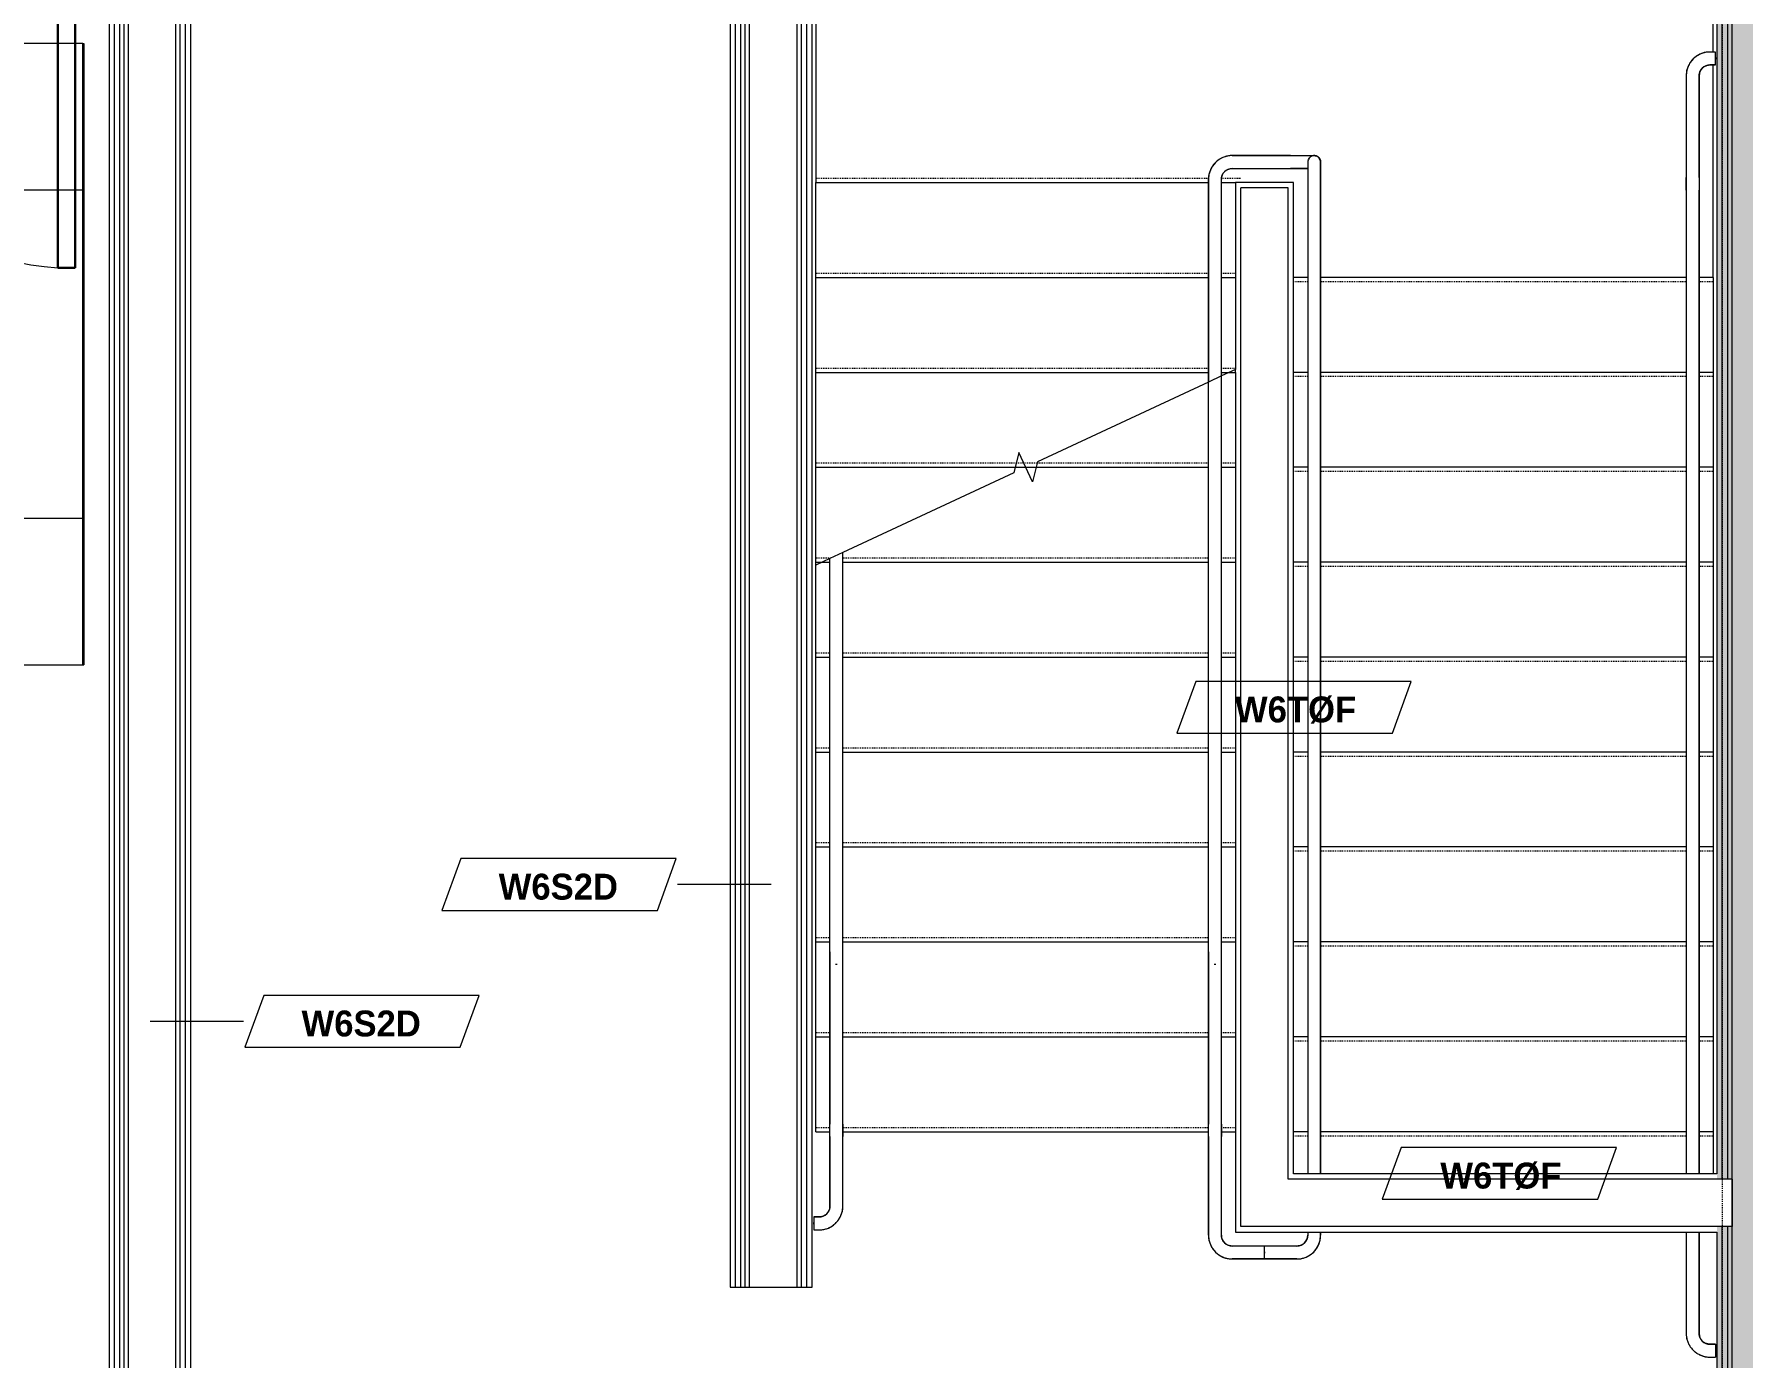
# Model space of a CAD drawing. Header units: inches. Extents: x -4010 to -1814, y 9846 to 12241.
# Drawn here: x -2722.9 to -2524.9, y 11893 to 12046.4 of the extents above; entities that cross this region are included whole.
import ezdxf

# ---------------------------------------------------------------- set-up
doc = ezdxf.new("R2010")
doc.units = ezdxf.units.IN
doc.header["$MEASUREMENT"] = 0
doc.linetypes.add('Dash_2_', pattern=[0.25, 0.125, -0.125])
doc.linetypes.add('Overhead 1_16_', pattern=[0.101562, 0.0625, -0.039062])
for name, color, linetype, lineweight in [('0-1', 7, 'Continuous', 5), ('0-2', 7, 'Continuous', 9), ('A-DOOR-3', 31, 'Continuous', 9), ('A-DOOR-4', 31, 'Continuous', 30), ('A-DOOR-FRAM-3', 31, 'Continuous', 30), ('A-FLOR-HRAL-1', 7, 'Continuous', 9), ('A-WALL-2', 250, 'Continuous', 18), ('A-WALL-IDEN', 211, 'Continuous', 9), ('G-ANNO-SYMB-4', 111, 'Dash_2_', 9), ('I-FURN', 30, 'Continuous', 9), ('I-WALL-1', 21, 'Continuous', 18), ('I-WALL-2', 241, 'Continuous', 5), ('I-WALL-3', 7, 'Continuous', 9), ('S-STRS-1', 7, 'Continuous', 9), ('S-STRS-2', 7, 'Overhead 1_16_', 9), ('S-STRS-MBND-1', 7, 'Continuous', 9)]:
    doc.layers.add(name, color=color, linetype=linetype, lineweight=lineweight)
doc.styles.add('Century Gothic_B_1', font='GOTHICB.TTF', dxfattribs={"height": 3})

# ---------------------------------------------------------------- blocks, each defined once
blk = doc.blocks.new('Top Rail Type - Top Rail_Internal_-2666562-UNIT PLANS - 1ST FLOOR')
at = {"layer": 'A-FLOR-HRAL-1'}
for p, q in [((-2630.69, 11940.03), (-2630.69, 11920.07)), ((-2629.19, 11920.07), (-2629.19, 11940.03)), ((-2630.69, 11918.62), (-2630.69, 11910.56)), ((-2629.19, 11910.56), (-2629.19, 11918.62)), ((-2631.94, 11909.31), (-2632.56, 11909.31)), ((-2632.56, 11908.47), (-2632.56, 11908.66)), ((-2632.56, 11907.81), (-2631.94, 11907.81))]:
    blk.add_line(p, q, dxfattribs=at)
at = {"layer": 'A-FLOR-HRAL-1', "flags": 128}
for points in [[(-2630.04, 11938.62), (-2630.01, 11938.61), (-2629.86, 11938.61), (-2629.83, 11938.62)], [(-2630.69, 11918.62), (-2630.69, 11918.73), (-2630.69, 11918.84), (-2630.69, 11918.95), (-2630.69, 11919.06), (-2630.69, 11919.17), (-2630.69, 11919.27), (-2630.69, 11919.38), (-2630.69, 11919.49), (-2630.69, 11919.59), (-2630.69, 11919.69), (-2630.69, 11919.79), (-2630.69, 11919.89), (-2630.69, 11919.99), (-2630.69, 11920.07)], [(-2629.19, 11920.07), (-2629.19, 11919.97), (-2629.19, 11919.88), (-2629.19, 11919.78), (-2629.19, 11919.68), (-2629.19, 11919.57), (-2629.19, 11919.47), (-2629.19, 11919.36), (-2629.19, 11919.26), (-2629.19, 11919.15), (-2629.19, 11919.04), (-2629.19, 11918.93), (-2629.19, 11918.82), (-2629.19, 11918.71), (-2629.19, 11918.62)], [(-2631.94, 11907.81), (-2631.83, 11907.82), (-2631.72, 11907.82), (-2631.61, 11907.83), (-2631.5, 11907.85), (-2631.39, 11907.87), (-2631.28, 11907.89), (-2631.18, 11907.92), (-2631.07, 11907.95), (-2630.97, 11907.99), (-2630.87, 11908.03), (-2630.76, 11908.08), (-2630.67, 11908.13), (-2630.57, 11908.18), (-2630.48, 11908.23), (-2630.38, 11908.29), (-2630.29, 11908.36), (-2630.21, 11908.43), (-2630.12, 11908.5), (-2630.04, 11908.57), (-2629.96, 11908.65), (-2629.89, 11908.73), (-2629.82, 11908.81), (-2629.75, 11908.9), (-2629.68, 11908.99), (-2629.62, 11909.08), (-2629.56, 11909.17), (-2629.51, 11909.27), (-2629.46, 11909.37), (-2629.42, 11909.47), (-2629.37, 11909.57), (-2629.34, 11909.67), (-2629.3, 11909.78), (-2629.27, 11909.88), (-2629.25, 11909.99), (-2629.23, 11910.1), (-2629.21, 11910.21), (-2629.2, 11910.32), (-2629.19, 11910.42), (-2629.19, 11910.53), (-2629.19, 11910.56)], [(-2630.69, 11910.56), (-2630.69, 11910.51), (-2630.69, 11910.46), (-2630.7, 11910.41), (-2630.7, 11910.37), (-2630.71, 11910.32), (-2630.72, 11910.27), (-2630.73, 11910.22), (-2630.75, 11910.17), (-2630.77, 11910.12), (-2630.78, 11910.08), (-2630.81, 11910.03), (-2630.83, 11909.99), (-2630.85, 11909.94), (-2630.88, 11909.9), (-2630.9, 11909.86), (-2630.93, 11909.82), (-2630.96, 11909.78), (-2631, 11909.74), (-2631.03, 11909.7), (-2631.07, 11909.67), (-2631.1, 11909.63), (-2631.14, 11909.6), (-2631.18, 11909.57), (-2631.22, 11909.54), (-2631.26, 11909.51), (-2631.3, 11909.49), (-2631.35, 11909.46), (-2631.39, 11909.44), (-2631.44, 11909.42), (-2631.48, 11909.4), (-2631.53, 11909.38), (-2631.58, 11909.37), (-2631.63, 11909.35), (-2631.67, 11909.34), (-2631.72, 11909.33), (-2631.77, 11909.33), (-2631.82, 11909.32), (-2631.87, 11909.32), (-2631.92, 11909.31), (-2631.94, 11909.31)]]:
    blk.add_lwpolyline(points, dxfattribs=at)
blk = doc.blocks.new('Top Rail Type - Top Rail_Internal_-V56-UNIT PLANS - 1ST FLOOR')
at = {"layer": 'A-FLOR-HRAL-1'}
for p, q in [((-2629.19, 11986.31), (-2630.69, 11985.61)), ((-2629.19, 11919.67), (-2629.19, 11986.31)), ((-2630.69, 11919.67), (-2630.69, 11985.61)), ((-2630.69, 11918.62), (-2630.69, 11919.67)), ((-2629.19, 11918.62), (-2629.19, 11919.67)), ((-2630.69, 11910.56), (-2630.69, 11918.62)), ((-2629.19, 11910.56), (-2629.19, 11918.62)), ((-2632.56, 11909.31), (-2632.56, 11907.81)), ((-2632.56, 11909.31), (-2631.94, 11909.31)), ((-2632.56, 11907.81), (-2631.94, 11907.81))]:
    blk.add_line(p, q, dxfattribs=at)
for radius in [2.75, 1.25]:
    blk.add_arc((-2631.94, 11910.56), radius, 270, 0, dxfattribs=at)
blk = doc.blocks.new('Top Rail Type - Top Rail_Internal_-2666564-UNIT PLANS - 1ST FLOOR')
at = {"layer": 'A-FLOR-HRAL-1'}
for p, q in [((-2586.81, 11940.03), (-2586.81, 11920.07)), ((-2585.31, 11920.07), (-2585.31, 11940.03)), ((-2586.81, 11918.62), (-2586.81, 11907.19)), ((-2585.31, 11907.19), (-2585.31, 11918.62)), ((-2580.31, 11905.94), (-2584.06, 11905.94)), ((-2580.31, 11905.28), (-2580.31, 11905.1)), ((-2584.06, 11904.44), (-2580.31, 11904.44))]:
    blk.add_line(p, q, dxfattribs=at)
at = {"layer": 'A-FLOR-HRAL-1', "flags": 128}
for points in [[(-2586.17, 11938.62), (-2586.14, 11938.61), (-2585.98, 11938.61), (-2585.95, 11938.62)], [(-2586.81, 11918.62), (-2586.81, 11918.73), (-2586.81, 11918.84), (-2586.81, 11918.95), (-2586.81, 11919.06), (-2586.81, 11919.17), (-2586.81, 11919.27), (-2586.81, 11919.38), (-2586.81, 11919.49), (-2586.81, 11919.59), (-2586.81, 11919.69), (-2586.81, 11919.79), (-2586.81, 11919.89), (-2586.81, 11919.99), (-2586.81, 11920.07)], [(-2585.31, 11920.07), (-2585.31, 11919.97), (-2585.31, 11919.88), (-2585.31, 11919.78), (-2585.31, 11919.68), (-2585.31, 11919.57), (-2585.31, 11919.47), (-2585.31, 11919.36), (-2585.31, 11919.26), (-2585.31, 11919.15), (-2585.31, 11919.04), (-2585.31, 11918.93), (-2585.31, 11918.82), (-2585.31, 11918.71), (-2585.31, 11918.62)], [(-2586.81, 11907.19), (-2586.81, 11907.08), (-2586.8, 11906.97), (-2586.79, 11906.86), (-2586.78, 11906.75), (-2586.76, 11906.64), (-2586.73, 11906.54), (-2586.7, 11906.43), (-2586.67, 11906.32), (-2586.63, 11906.22), (-2586.59, 11906.12), (-2586.55, 11906.02), (-2586.5, 11905.92), (-2586.45, 11905.82), (-2586.39, 11905.73), (-2586.33, 11905.64), (-2586.27, 11905.55), (-2586.2, 11905.46), (-2586.13, 11905.38), (-2586.05, 11905.29), (-2585.98, 11905.22), (-2585.9, 11905.14), (-2585.81, 11905.07), (-2585.73, 11905), (-2585.64, 11904.94), (-2585.55, 11904.88), (-2585.45, 11904.82), (-2585.36, 11904.76), (-2585.26, 11904.71), (-2585.16, 11904.67), (-2585.06, 11904.63), (-2584.95, 11904.59), (-2584.85, 11904.55), (-2584.74, 11904.53), (-2584.64, 11904.5), (-2584.53, 11904.48), (-2584.42, 11904.46), (-2584.31, 11904.45), (-2584.2, 11904.44), (-2584.09, 11904.44), (-2584.06, 11904.44)], [(-2584.06, 11905.94), (-2584.11, 11905.94), (-2584.16, 11905.94), (-2584.21, 11905.95), (-2584.26, 11905.96), (-2584.31, 11905.96), (-2584.36, 11905.98), (-2584.41, 11905.99), (-2584.45, 11906), (-2584.5, 11906.02), (-2584.55, 11906.04), (-2584.59, 11906.06), (-2584.64, 11906.08), (-2584.68, 11906.1), (-2584.73, 11906.13), (-2584.77, 11906.16), (-2584.81, 11906.19), (-2584.85, 11906.22), (-2584.89, 11906.25), (-2584.92, 11906.28), (-2584.96, 11906.32), (-2584.99, 11906.36), (-2585.02, 11906.39), (-2585.06, 11906.43), (-2585.09, 11906.47), (-2585.11, 11906.51), (-2585.14, 11906.56), (-2585.16, 11906.6), (-2585.19, 11906.64), (-2585.21, 11906.69), (-2585.23, 11906.74), (-2585.24, 11906.78), (-2585.26, 11906.83), (-2585.27, 11906.88), (-2585.28, 11906.93), (-2585.29, 11906.98), (-2585.3, 11907.03), (-2585.31, 11907.08), (-2585.31, 11907.13), (-2585.31, 11907.18), (-2585.31, 11907.19)]]:
    blk.add_lwpolyline(points, dxfattribs=at)
blk = doc.blocks.new('Top Rail Type - Top Rail_Internal_-V57-UNIT PLANS - 1ST FLOOR')
at = {"layer": 'A-FLOR-HRAL-1'}
for p, q in [((-2585.31, 12006.77), (-2586.81, 12006.07)), ((-2586.81, 11919.67), (-2586.81, 12006.07)), ((-2585.31, 11919.67), (-2585.31, 12006.77)), ((-2586.81, 11918.62), (-2586.81, 11919.67)), ((-2585.31, 11918.62), (-2585.31, 11919.67)), ((-2586.81, 11907.19), (-2586.81, 11918.62)), ((-2585.31, 11907.19), (-2585.31, 11918.62)), ((-2580.31, 11905.94), (-2584.06, 11905.94)), ((-2580.31, 11904.44), (-2580.31, 11905.94)), ((-2580.31, 11904.44), (-2584.06, 11904.44))]:
    blk.add_line(p, q, dxfattribs=at)
for radius in [2.75, 1.25]:
    blk.add_arc((-2584.06, 11907.19), radius, 180, 270, dxfattribs=at)
blk = doc.blocks.new('Top Rail Type - Top Rail_Internal_-2659223-UNIT PLANS - 1ST FLOOR')
at = {"layer": 'A-FLOR-HRAL-1'}
for p, q in [((-2577.31, 12032.31), (-2584.06, 12032.31)), ((-2584.06, 12030.81), (-2577.31, 12030.81)), ((-2575.31, 12030.98), (-2575.31, 11914.31)), ((-2573.81, 11914.31), (-2573.81, 12030.98)), ((-2586.81, 12029.56), (-2586.81, 12018.77)), ((-2585.31, 12018.77), (-2585.31, 12029.56)), ((-2586.81, 12018.1), (-2586.81, 12006.07)), ((-2585.31, 12006.77), (-2585.31, 12018.1)), ((-2575.31, 11907.56), (-2575.31, 11907.19)), ((-2573.81, 11907.19), (-2573.81, 11907.56)), ((-2576.56, 11905.94), (-2580.31, 11905.94)), ((-2580.31, 11905.1), (-2580.31, 11905.28)), ((-2580.31, 11904.44), (-2576.56, 11904.44))]:
    blk.add_line(p, q, dxfattribs=at)
at = {"layer": 'A-FLOR-HRAL-1', "flags": 128}
for points in [[(-2584.06, 12032.31), (-2584.17, 12032.31), (-2584.28, 12032.31), (-2584.39, 12032.29), (-2584.5, 12032.28), (-2584.61, 12032.26), (-2584.71, 12032.24), (-2584.82, 12032.21), (-2584.93, 12032.17), (-2585.03, 12032.14), (-2585.13, 12032.1), (-2585.23, 12032.05), (-2585.33, 12032), (-2585.43, 12031.95), (-2585.52, 12031.89), (-2585.61, 12031.83), (-2585.7, 12031.77), (-2585.79, 12031.7), (-2585.87, 12031.63), (-2585.96, 12031.56), (-2586.03, 12031.48), (-2586.11, 12031.4), (-2586.18, 12031.32), (-2586.25, 12031.23), (-2586.31, 12031.14), (-2586.38, 12031.05), (-2586.43, 12030.96), (-2586.49, 12030.86), (-2586.54, 12030.76), (-2586.58, 12030.66), (-2586.62, 12030.56), (-2586.66, 12030.46), (-2586.7, 12030.35), (-2586.73, 12030.25), (-2586.75, 12030.14), (-2586.77, 12030.03), (-2586.79, 12029.92), (-2586.8, 12029.81), (-2586.81, 12029.7), (-2586.81, 12029.59), (-2586.81, 12029.56)], [(-2577.31, 12032.31), (-2577.2, 12032.31), (-2577.09, 12032.31), (-2576.98, 12032.31), (-2576.87, 12032.31), (-2576.76, 12032.31), (-2576.66, 12032.31), (-2576.55, 12032.31), (-2576.45, 12032.31), (-2576.34, 12032.31), (-2576.24, 12032.31), (-2576.14, 12032.31), (-2576.04, 12032.31), (-2575.94, 12032.31), (-2575.85, 12032.31), (-2575.76, 12032.31), (-2575.67, 12032.31), (-2575.58, 12032.31), (-2575.5, 12032.31), (-2575.42, 12032.31), (-2575.34, 12032.31), (-2575.26, 12032.31), (-2575.19, 12032.31), (-2575.12, 12032.31), (-2575.06, 12032.31), (-2575, 12032.31), (-2574.94, 12032.31), (-2574.89, 12032.31), (-2574.84, 12032.31), (-2574.79, 12032.31), (-2574.75, 12032.31), (-2574.71, 12032.31), (-2574.68, 12032.31), (-2574.65, 12032.31), (-2574.62, 12032.31), (-2574.6, 12032.31), (-2574.58, 12032.31), (-2574.57, 12032.31), (-2574.56, 12032.31), (-2574.56, 12032.31)], [(-2574.56, 12032.31), (-2574.53, 12032.31), (-2574.5, 12032.31), (-2574.47, 12032.31), (-2574.44, 12032.3), (-2574.41, 12032.3), (-2574.38, 12032.29), (-2574.35, 12032.29), (-2574.33, 12032.28), (-2574.3, 12032.27), (-2574.27, 12032.26), (-2574.24, 12032.24), (-2574.21, 12032.23), (-2574.19, 12032.22), (-2574.16, 12032.2), (-2574.14, 12032.18), (-2574.11, 12032.17), (-2574.09, 12032.15), (-2574.07, 12032.13), (-2574.04, 12032.11), (-2574.02, 12032.09), (-2574, 12032.06), (-2573.98, 12032.04), (-2573.96, 12032.02), (-2573.95, 12031.99), (-2573.93, 12031.97), (-2573.91, 12031.94), (-2573.9, 12031.92), (-2573.89, 12031.89), (-2573.87, 12031.86), (-2573.86, 12031.84), (-2573.85, 12031.81), (-2573.84, 12031.78), (-2573.83, 12031.75), (-2573.83, 12031.72), (-2573.82, 12031.69), (-2573.82, 12031.66), (-2573.81, 12031.63), (-2573.81, 12031.6), (-2573.81, 12031.57)], [(-2585.31, 12029.56), (-2585.31, 12029.61), (-2585.31, 12029.66), (-2585.3, 12029.71), (-2585.3, 12029.76), (-2585.29, 12029.81), (-2585.28, 12029.86), (-2585.26, 12029.91), (-2585.25, 12029.96), (-2585.23, 12030), (-2585.21, 12030.05), (-2585.19, 12030.1), (-2585.17, 12030.14), (-2585.15, 12030.19), (-2585.12, 12030.23), (-2585.09, 12030.27), (-2585.06, 12030.31), (-2585.03, 12030.35), (-2585, 12030.39), (-2584.97, 12030.43), (-2584.93, 12030.46), (-2584.9, 12030.5), (-2584.86, 12030.53), (-2584.82, 12030.56), (-2584.78, 12030.59), (-2584.74, 12030.62), (-2584.69, 12030.64), (-2584.65, 12030.67), (-2584.61, 12030.69), (-2584.56, 12030.71), (-2584.51, 12030.73), (-2584.47, 12030.75), (-2584.42, 12030.76), (-2584.37, 12030.78), (-2584.32, 12030.79), (-2584.27, 12030.8), (-2584.22, 12030.8), (-2584.17, 12030.81), (-2584.12, 12030.81), (-2584.07, 12030.81), (-2584.06, 12030.81)], [(-2575.32, 12030.81), (-2575.4, 12030.81), (-2575.48, 12030.81), (-2575.56, 12030.81), (-2575.65, 12030.81), (-2575.73, 12030.81), (-2575.83, 12030.81), (-2575.92, 12030.81), (-2576.02, 12030.81), (-2576.11, 12030.81), (-2576.21, 12030.81), (-2576.31, 12030.81), (-2576.42, 12030.81), (-2576.52, 12030.81), (-2576.63, 12030.81), (-2576.74, 12030.81), (-2576.84, 12030.81), (-2576.95, 12030.81), (-2577.06, 12030.81), (-2577.17, 12030.81), (-2577.28, 12030.81), (-2577.31, 12030.81)], [(-2575.31, 12031.56), (-2575.31, 12031.56), (-2575.31, 12031.56), (-2575.31, 12031.56), (-2575.31, 12031.55), (-2575.31, 12031.54), (-2575.31, 12031.53), (-2575.31, 12031.52), (-2575.31, 12031.5), (-2575.31, 12031.48), (-2575.31, 12031.47), (-2575.31, 12031.45), (-2575.31, 12031.42), (-2575.31, 12031.4), (-2575.31, 12031.37), (-2575.31, 12031.35), (-2575.31, 12031.32), (-2575.31, 12031.29), (-2575.31, 12031.25), (-2575.31, 12031.22), (-2575.31, 12031.19), (-2575.31, 12031.15), (-2575.31, 12031.11), (-2575.31, 12031.07), (-2575.31, 12031.03), (-2575.31, 12030.99), (-2575.31, 12030.98)], [(-2573.81, 12030.98), (-2573.81, 12031.02), (-2573.81, 12031.06), (-2573.81, 12031.1), (-2573.81, 12031.14), (-2573.81, 12031.18), (-2573.81, 12031.21), (-2573.81, 12031.25), (-2573.81, 12031.28), (-2573.81, 12031.31), (-2573.81, 12031.34), (-2573.81, 12031.37), (-2573.81, 12031.39), (-2573.81, 12031.42), (-2573.81, 12031.44), (-2573.81, 12031.46), (-2573.81, 12031.48), (-2573.81, 12031.5), (-2573.81, 12031.51), (-2573.81, 12031.53), (-2573.81, 12031.54), (-2573.81, 12031.55), (-2573.81, 12031.55), (-2573.81, 12031.56), (-2573.81, 12031.56), (-2573.81, 12031.56), (-2573.81, 12031.56)], [(-2586.81, 12018.77), (-2586.81, 12018.72), (-2586.81, 12018.67), (-2586.81, 12018.62), (-2586.81, 12018.57), (-2586.81, 12018.52), (-2586.81, 12018.47), (-2586.81, 12018.42), (-2586.81, 12018.37), (-2586.81, 12018.33), (-2586.81, 12018.28), (-2586.81, 12018.23), (-2586.81, 12018.19), (-2586.81, 12018.14), (-2586.81, 12018.1), (-2586.81, 12018.1)], [(-2585.31, 12018.1), (-2585.31, 12018.14), (-2585.31, 12018.19), (-2585.31, 12018.23), (-2585.31, 12018.28), (-2585.31, 12018.32), (-2585.31, 12018.37), (-2585.31, 12018.42), (-2585.31, 12018.47), (-2585.31, 12018.52), (-2585.31, 12018.57), (-2585.31, 12018.61), (-2585.31, 12018.66), (-2585.31, 12018.71), (-2585.31, 12018.76), (-2585.31, 12018.77)], [(-2586.81, 11907.19), (-2586.81, 11907.08), (-2586.8, 11906.97), (-2586.79, 11906.86), (-2586.78, 11906.75), (-2586.76, 11906.64), (-2586.73, 11906.54), (-2586.7, 11906.43), (-2586.67, 11906.32), (-2586.63, 11906.22), (-2586.59, 11906.12), (-2586.55, 11906.02), (-2586.5, 11905.92), (-2586.45, 11905.82), (-2586.39, 11905.73), (-2586.33, 11905.64), (-2586.27, 11905.55), (-2586.2, 11905.46), (-2586.13, 11905.38), (-2586.05, 11905.29), (-2585.98, 11905.22), (-2585.9, 11905.14), (-2585.81, 11905.07), (-2585.73, 11905), (-2585.64, 11904.94), (-2585.55, 11904.88), (-2585.45, 11904.82), (-2585.36, 11904.76), (-2585.26, 11904.71), (-2585.16, 11904.67), (-2585.06, 11904.63), (-2584.95, 11904.59), (-2584.85, 11904.55), (-2584.74, 11904.53), (-2584.64, 11904.5), (-2584.53, 11904.48), (-2584.42, 11904.46), (-2584.31, 11904.45), (-2584.2, 11904.44), (-2584.09, 11904.44), (-2584.06, 11904.44)], [(-2576.56, 11904.44), (-2576.45, 11904.44), (-2576.34, 11904.45), (-2576.23, 11904.46), (-2576.12, 11904.47), (-2576.01, 11904.49), (-2575.91, 11904.52), (-2575.8, 11904.55), (-2575.7, 11904.58), (-2575.59, 11904.62), (-2575.49, 11904.66), (-2575.39, 11904.7), (-2575.29, 11904.75), (-2575.19, 11904.8), (-2575.1, 11904.86), (-2575.01, 11904.92), (-2574.92, 11904.98), (-2574.83, 11905.05), (-2574.75, 11905.12), (-2574.67, 11905.2), (-2574.59, 11905.27), (-2574.51, 11905.35), (-2574.44, 11905.44), (-2574.37, 11905.52), (-2574.31, 11905.61), (-2574.25, 11905.7), (-2574.19, 11905.8), (-2574.14, 11905.89), (-2574.09, 11905.99), (-2574.04, 11906.09), (-2574, 11906.19), (-2573.96, 11906.3), (-2573.93, 11906.4), (-2573.9, 11906.51), (-2573.87, 11906.61), (-2573.85, 11906.72), (-2573.83, 11906.83), (-2573.82, 11906.94), (-2573.81, 11907.05), (-2573.81, 11907.16), (-2573.81, 11907.19)], [(-2575.31, 11907.19), (-2575.31, 11907.14), (-2575.32, 11907.09), (-2575.32, 11907.04), (-2575.33, 11906.99), (-2575.34, 11906.94), (-2575.35, 11906.89), (-2575.36, 11906.84), (-2575.37, 11906.8), (-2575.39, 11906.75), (-2575.41, 11906.7), (-2575.43, 11906.66), (-2575.45, 11906.61), (-2575.48, 11906.57), (-2575.5, 11906.53), (-2575.53, 11906.48), (-2575.56, 11906.44), (-2575.59, 11906.4), (-2575.62, 11906.37), (-2575.66, 11906.33), (-2575.69, 11906.29), (-2575.73, 11906.26), (-2575.76, 11906.23), (-2575.8, 11906.19), (-2575.84, 11906.17), (-2575.89, 11906.14), (-2575.93, 11906.11), (-2575.97, 11906.09), (-2576.02, 11906.06), (-2576.06, 11906.04), (-2576.11, 11906.02), (-2576.16, 11906.01), (-2576.2, 11905.99), (-2576.25, 11905.98), (-2576.3, 11905.97), (-2576.35, 11905.96), (-2576.4, 11905.95), (-2576.45, 11905.94), (-2576.5, 11905.94), (-2576.55, 11905.94), (-2576.56, 11905.94)]]:
    blk.add_lwpolyline(points, dxfattribs=at)
at = {"layer": 'A-FLOR-HRAL-1'}
for start, end in [(162.0414, 180), (167.9755, 173.356), (20, 160), (142.9983, 156.4146), (101.9692, 138.0158), (126.6488, 132.0217), (107.9773, 113.3504), (90, 96.6816), (83.3102, 90), (40.7282, 78.0208), (66.6407, 72.0221), (47.9728, 53.357), (23.3099, 36.6713), (0, 17.9565), (6.6424, 12.021)]:
    blk.add_arc((-2574.56, 12031.56), 0.75, start, end, dxfattribs=at)
blk = doc.blocks.new('Top Rail Type - Top Rail_Internal_-V62-UNIT PLANS - 1ST FLOOR')
at = {"layer": 'A-FLOR-HRAL-1'}
for p, q in [((-2584.06, 12032.31), (-2576.56, 12032.31)), ((-2576.56, 12032.31), (-2574.56, 12032.31)), ((-2584.06, 12030.81), (-2576.56, 12030.81)), ((-2576.56, 12030.81), (-2575.31, 12030.81)), ((-2575.31, 12030.63), (-2575.31, 11914.31)), ((-2573.81, 12031.56), (-2573.81, 12030.63)), ((-2573.81, 12030.63), (-2573.81, 11914.31)), ((-2586.81, 12018.77), (-2586.81, 12029.56)), ((-2585.31, 12018.77), (-2585.31, 12029.56)), ((-2586.81, 12017.7), (-2586.81, 12018.77)), ((-2585.31, 12017.7), (-2585.31, 12018.77)), ((-2586.81, 12006.07), (-2586.81, 12017.7)), ((-2585.31, 12006.77), (-2585.31, 12017.7)), ((-2575.31, 11907.56), (-2575.31, 11907.19)), ((-2573.81, 11907.56), (-2573.81, 11907.19)), ((-2580.31, 11904.44), (-2580.31, 11905.94)), ((-2576.56, 11905.94), (-2580.31, 11905.94)), ((-2576.56, 11904.44), (-2580.31, 11904.44))]:
    blk.add_line(p, q, dxfattribs=at)
for centre, radius, start, end in [((-2584.06, 12029.56), 2.75, 90, 180), ((-2584.06, 12029.56), 1.25, 90, 180), ((-2576.56, 11907.19), 1.25, 270, 0), ((-2576.56, 11907.19), 2.75, 270, 0)]:
    blk.add_arc(centre, radius, start, end, dxfattribs=at)
blk = doc.blocks.new('Top Rail Type - Top Rail_Internal_-2386287-UNIT PLANS - 1ST FLOOR')
at = {"layer": 'A-FLOR-HRAL-1'}
for p, q in [((-2528.06, 12044.31), (-2528.69, 12044.31)), ((-2528.06, 12043.66), (-2528.06, 12043.47)), ((-2531.44, 12041.56), (-2531.44, 12029.77)), ((-2529.94, 12029.77), (-2529.94, 12041.56)), ((-2528.69, 12042.81), (-2528.06, 12042.81)), ((-2531.44, 12028.3), (-2531.44, 11914.31)), ((-2529.94, 11914.31), (-2529.94, 12028.3)), ((-2531.44, 11907.56), (-2531.44, 11895.81)), ((-2529.94, 11895.81), (-2529.94, 11907.56)), ((-2528.06, 11894.56), (-2528.69, 11894.56)), ((-2528.69, 11893.06), (-2528.06, 11893.06)), ((-2528.06, 11893.91), (-2528.06, 11893.72))]:
    blk.add_line(p, q, dxfattribs=at)
at = {"layer": 'A-FLOR-HRAL-1', "flags": 128}
for points in [[(-2528.69, 12044.31), (-2528.8, 12044.31), (-2528.91, 12044.31), (-2529.02, 12044.29), (-2529.12, 12044.28), (-2529.23, 12044.26), (-2529.34, 12044.24), (-2529.45, 12044.21), (-2529.55, 12044.17), (-2529.65, 12044.14), (-2529.76, 12044.1), (-2529.86, 12044.05), (-2529.96, 12044), (-2530.05, 12043.95), (-2530.15, 12043.89), (-2530.24, 12043.83), (-2530.33, 12043.77), (-2530.42, 12043.7), (-2530.5, 12043.63), (-2530.58, 12043.56), (-2530.66, 12043.48), (-2530.73, 12043.4), (-2530.81, 12043.32), (-2530.87, 12043.23), (-2530.94, 12043.14), (-2531, 12043.05), (-2531.06, 12042.96), (-2531.11, 12042.86), (-2531.16, 12042.76), (-2531.21, 12042.66), (-2531.25, 12042.56), (-2531.29, 12042.46), (-2531.32, 12042.35), (-2531.35, 12042.25), (-2531.38, 12042.14), (-2531.4, 12042.03), (-2531.41, 12041.92), (-2531.42, 12041.81), (-2531.43, 12041.7), (-2531.44, 12041.59), (-2531.44, 12041.56)], [(-2529.94, 12041.56), (-2529.94, 12041.61), (-2529.93, 12041.66), (-2529.93, 12041.71), (-2529.92, 12041.76), (-2529.91, 12041.81), (-2529.9, 12041.86), (-2529.89, 12041.91), (-2529.87, 12041.96), (-2529.86, 12042), (-2529.84, 12042.05), (-2529.82, 12042.1), (-2529.79, 12042.14), (-2529.77, 12042.19), (-2529.75, 12042.23), (-2529.72, 12042.27), (-2529.69, 12042.31), (-2529.66, 12042.35), (-2529.63, 12042.39), (-2529.59, 12042.43), (-2529.56, 12042.46), (-2529.52, 12042.5), (-2529.48, 12042.53), (-2529.44, 12042.56), (-2529.4, 12042.59), (-2529.36, 12042.62), (-2529.32, 12042.64), (-2529.28, 12042.67), (-2529.23, 12042.69), (-2529.19, 12042.71), (-2529.14, 12042.73), (-2529.09, 12042.75), (-2529.04, 12042.76), (-2529, 12042.78), (-2528.95, 12042.79), (-2528.9, 12042.8), (-2528.85, 12042.8), (-2528.8, 12042.81), (-2528.75, 12042.81), (-2528.7, 12042.81), (-2528.69, 12042.81)], [(-2531.44, 12028.3), (-2531.44, 12028.4), (-2531.44, 12028.49), (-2531.44, 12028.59), (-2531.44, 12028.69), (-2531.44, 12028.79), (-2531.44, 12028.9), (-2531.44, 12029), (-2531.44, 12029.11), (-2531.44, 12029.22), (-2531.44, 12029.33), (-2531.44, 12029.43), (-2531.44, 12029.54), (-2531.44, 12029.65), (-2531.44, 12029.76), (-2531.44, 12029.77)], [(-2529.94, 12029.77), (-2529.94, 12029.66), (-2529.94, 12029.55), (-2529.94, 12029.44), (-2529.94, 12029.33), (-2529.94, 12029.22), (-2529.94, 12029.11), (-2529.94, 12029.01), (-2529.94, 12028.9), (-2529.94, 12028.8), (-2529.94, 12028.69), (-2529.94, 12028.59), (-2529.94, 12028.5), (-2529.94, 12028.4), (-2529.94, 12028.3), (-2529.94, 12028.3)], [(-2531.44, 11895.81), (-2531.43, 11895.7), (-2531.43, 11895.59), (-2531.42, 11895.49), (-2531.4, 11895.38), (-2531.38, 11895.27), (-2531.36, 11895.16), (-2531.33, 11895.05), (-2531.3, 11894.95), (-2531.26, 11894.85), (-2531.22, 11894.74), (-2531.17, 11894.64), (-2531.13, 11894.54), (-2531.07, 11894.45), (-2531.02, 11894.35), (-2530.96, 11894.26), (-2530.89, 11894.17), (-2530.82, 11894.09), (-2530.75, 11894), (-2530.68, 11893.92), (-2530.6, 11893.84), (-2530.52, 11893.77), (-2530.44, 11893.69), (-2530.35, 11893.63), (-2530.26, 11893.56), (-2530.17, 11893.5), (-2530.08, 11893.44), (-2529.98, 11893.39), (-2529.88, 11893.34), (-2529.78, 11893.29), (-2529.68, 11893.25), (-2529.58, 11893.21), (-2529.47, 11893.18), (-2529.37, 11893.15), (-2529.26, 11893.13), (-2529.15, 11893.1), (-2529.04, 11893.09), (-2528.94, 11893.08), (-2528.83, 11893.07), (-2528.72, 11893.06), (-2528.69, 11893.06)], [(-2528.69, 11894.56), (-2528.74, 11894.57), (-2528.79, 11894.57), (-2528.84, 11894.57), (-2528.89, 11894.58), (-2528.93, 11894.59), (-2528.98, 11894.6), (-2529.03, 11894.61), (-2529.08, 11894.63), (-2529.13, 11894.64), (-2529.17, 11894.66), (-2529.22, 11894.68), (-2529.26, 11894.71), (-2529.31, 11894.73), (-2529.35, 11894.76), (-2529.39, 11894.78), (-2529.43, 11894.81), (-2529.47, 11894.84), (-2529.51, 11894.87), (-2529.55, 11894.91), (-2529.58, 11894.94), (-2529.62, 11894.98), (-2529.65, 11895.02), (-2529.68, 11895.06), (-2529.71, 11895.1), (-2529.74, 11895.14), (-2529.76, 11895.18), (-2529.79, 11895.23), (-2529.81, 11895.27), (-2529.83, 11895.32), (-2529.85, 11895.36), (-2529.87, 11895.41), (-2529.88, 11895.46), (-2529.9, 11895.5), (-2529.91, 11895.55), (-2529.92, 11895.6), (-2529.93, 11895.65), (-2529.93, 11895.7), (-2529.93, 11895.75), (-2529.94, 11895.8), (-2529.94, 11895.81)]]:
    blk.add_lwpolyline(points, dxfattribs=at)
blk = doc.blocks.new('Top Rail Type - Top Rail_Internal_-V63-UNIT PLANS - 1ST FLOOR')
at = {"layer": 'A-FLOR-HRAL-1'}
for p, q in [((-2528.06, 12044.31), (-2528.69, 12044.31)), ((-2528.06, 12042.81), (-2528.06, 12044.31)), ((-2531.44, 12041.56), (-2531.44, 12029.77)), ((-2529.94, 12041.56), (-2529.94, 12029.77)), ((-2528.06, 12042.81), (-2528.69, 12042.81)), ((-2531.44, 12029.77), (-2531.44, 12028.7)), ((-2529.94, 12029.77), (-2529.94, 12028.7)), ((-2531.44, 12028.7), (-2531.44, 11914.31)), ((-2529.94, 12028.7), (-2529.94, 11914.31)), ((-2531.44, 11907.56), (-2531.44, 11895.81)), ((-2529.94, 11907.56), (-2529.94, 11895.81)), ((-2528.69, 11894.56), (-2528.06, 11894.56)), ((-2528.69, 11893.06), (-2528.06, 11893.06)), ((-2528.06, 11894.56), (-2528.06, 11893.06))]:
    blk.add_line(p, q, dxfattribs=at)
for centre, radius, start, end in [((-2528.69, 12041.56), 2.75, 90, 180), ((-2528.69, 12041.56), 1.25, 90, 180), ((-2528.69, 11895.81), 2.75, 180, 270), ((-2528.69, 11895.81), 1.25, 180, 270)]:
    blk.add_arc(centre, radius, start, end, dxfattribs=at)
blk = doc.blocks.new('CTR - 1st Phase -Stairs _ Elevators_rvt-1-UNIT PLANS - 1ST FLOOR')
at = {"layer": 'I-WALL-1'}
h = blk.add_hatch(color=256, dxfattribs=at)
h.paths.add_polyline_path([(-2527.25, 11844.56), (-2527.25, 11908.19), (-2527.87, 11908.19), (-2527.87, 11844.56)], flags=0)
h.paths.add_polyline_path([(-2527.25, 11913.69), (-2527.25, 12081.69), (-2527.87, 12081.69), (-2527.87, 11913.69)], flags=0)
at = {"layer": 'I-WALL-2'}
h = blk.add_hatch(color=256, dxfattribs=at)
h.paths.add_polyline_path([(-2526.62, 11843.94), (-2526.62, 11908.19), (-2527.25, 11908.19), (-2527.25, 11843.94)], flags=0)
h.paths.add_polyline_path([(-2526.62, 11913.69), (-2526.62, 12081.69), (-2527.25, 12081.69), (-2527.25, 11913.69)], flags=0)
h = blk.add_hatch(color=256, dxfattribs=at)
h.paths.add_polyline_path([(-2526.12, 11843.31), (-2526.12, 11908.19), (-2526.62, 11908.19), (-2526.62, 11843.31)], flags=0)
h.paths.add_polyline_path([(-2526.12, 11913.69), (-2526.12, 12081.69), (-2526.62, 12081.69), (-2526.62, 11913.69)], flags=0)
blk.add_hatch(color=256, dxfattribs=at).paths.add_polyline_path([(-2520.62, 11842.81), (-2520.62, 12081.69), (-2526.12, 12081.69), (-2526.12, 11842.81), (-2525.5, 11842.81)], flags=0)
at = {"layer": 'A-WALL-2'}
for p, q in [((-2713.62, 11844.56), (-2713.62, 12081.69)), ((-2713, 11844.56), (-2713, 12081.69)), ((-2712.5, 11844.56), (-2712.5, 12081.69)), ((-2712, 11844.56), (-2712, 12081.69)), ((-2706.5, 11844.56), (-2706.5, 12081.69)), ((-2706, 11844.56), (-2706, 12081.69)), ((-2705.37, 11844.56), (-2705.37, 12081.69)), ((-2641.62, 11901.19), (-2641.62, 12081.69)), ((-2641, 11901.19), (-2641, 12081.69)), ((-2640.5, 11901.19), (-2640.5, 12081.69)), ((-2640, 11901.19), (-2640, 12081.69)), ((-2634.5, 11901.19), (-2634.5, 12081.69)), ((-2634, 11901.19), (-2634, 12081.69)), ((-2633.37, 11901.19), (-2633.37, 12081.69)), ((-2527.25, 11913.69), (-2527.25, 12081.69)), ((-2526.62, 11913.69), (-2526.62, 12081.69)), ((-2526.12, 11913.69), (-2526.12, 12081.69)), ((-2583.06, 11908.19), (-2583.06, 12028.56)), ((-2577.56, 12028.56), (-2583.06, 12028.56)), ((-2577.56, 11913.69), (-2577.56, 12028.56)), ((-2576.94, 11913.69), (-2577.56, 11913.69)), ((-2527.87, 11913.69), (-2576.94, 11913.69)), ((-2527.25, 11913.69), (-2527.87, 11913.69)), ((-2526.62, 11913.69), (-2527.25, 11913.69)), ((-2526.12, 11913.69), (-2526.62, 11913.69)), ((-2526.12, 11908.19), (-2526.12, 11913.69)), ((-2526.12, 11913.69), (-2526.12, 11908.19)), ((-2577.56, 11908.19), (-2583.06, 11908.19)), ((-2576.94, 11908.19), (-2577.56, 11908.19)), ((-2527.87, 11908.19), (-2576.94, 11908.19)), ((-2527.25, 11908.19), (-2527.87, 11908.19)), ((-2527.25, 11844.56), (-2527.25, 11908.19)), ((-2526.62, 11908.19), (-2527.25, 11908.19)), ((-2526.62, 11844.56), (-2526.62, 11908.19)), ((-2526.12, 11908.19), (-2526.62, 11908.19)), ((-2526.12, 11844.56), (-2526.12, 11908.19))]:
    blk.add_line(p, q, dxfattribs=at)
at = {"layer": 'I-WALL-3'}
for p, q in [((-2714.25, 12081.69), (-2714.25, 11844.56)), ((-2704.75, 11844.56), (-2704.75, 12081.69)), ((-2642.25, 12081.69), (-2642.25, 11901.19)), ((-2632.75, 11901.19), (-2632.75, 12081.69)), ((-2527.87, 12081.69), (-2527.87, 11914.31)), ((-2583.69, 12029.19), (-2583.69, 12007.53)), ((-2583.06, 12029.19), (-2583.69, 12029.19)), ((-2577.56, 12029.19), (-2583.06, 12029.19)), ((-2576.94, 12029.19), (-2577.56, 12029.19)), ((-2576.94, 11914.31), (-2576.94, 12029.19)), ((-2583.69, 12007.19), (-2583.69, 11907.56)), ((-2527.87, 11914.31), (-2576.94, 11914.31)), ((-2583.69, 11907.56), (-2583.06, 11907.56)), ((-2583.06, 11907.56), (-2576.94, 11907.56)), ((-2576.94, 11907.56), (-2527.87, 11907.56)), ((-2527.87, 11907.56), (-2527.87, 11844.56)), ((-2642.25, 11901.19), (-2632.75, 11901.19))]:
    blk.add_line(p, q, dxfattribs=at)
at = {"layer": 'S-STRS-1'}
for p, q in [((-2632.31, 12077.19), (-2632.31, 12029.19)), ((-2528.31, 12044.31), (-2528.31, 12077.19)), ((-2528.31, 12018.19), (-2528.31, 12042.81)), ((-2632.31, 12029.19), (-2586.81, 12029.19)), ((-2632.31, 12018.19), (-2632.31, 12029.19)), ((-2585.31, 12029.19), (-2583.69, 12029.19)), ((-2632.31, 12007.19), (-2632.31, 12018.19)), ((-2632.31, 12018.19), (-2586.81, 12018.19)), ((-2585.31, 12018.19), (-2583.69, 12018.19)), ((-2575.31, 12018.19), (-2576.94, 12018.19)), ((-2531.44, 12018.19), (-2573.81, 12018.19)), ((-2528.31, 12018.19), (-2529.94, 12018.19)), ((-2528.31, 12018.19), (-2528.31, 12007.19)), ((-2632.31, 11996.19), (-2632.31, 12007.19)), ((-2632.31, 12007.19), (-2586.81, 12007.19)), ((-2585.31, 12007.19), (-2584.41, 12007.19)), ((-2584.41, 12007.19), (-2583.69, 12007.19)), ((-2583.69, 12007.19), (-2583.69, 12007.53)), ((-2575.31, 12007.19), (-2576.94, 12007.19)), ((-2531.44, 12007.19), (-2573.81, 12007.19)), ((-2528.31, 12007.19), (-2529.94, 12007.19)), ((-2528.31, 12007.19), (-2528.31, 11996.19)), ((-2632.31, 11985.19), (-2632.31, 11996.19)), ((-2632.31, 11996.19), (-2609.2, 11996.19)), ((-2609.2, 11996.19), (-2608, 11996.19)), ((-2608, 11996.19), (-2606.79, 11996.19)), ((-2606.79, 11996.19), (-2586.81, 11996.19)), ((-2585.31, 11996.19), (-2583.69, 11996.19)), ((-2575.31, 11996.19), (-2576.94, 11996.19)), ((-2531.44, 11996.19), (-2573.81, 11996.19)), ((-2528.31, 11996.19), (-2529.94, 11996.19)), ((-2528.31, 11996.19), (-2528.31, 11985.19)), ((-2632.31, 11984.85), (-2632.31, 11985.19)), ((-2632.31, 11985.19), (-2631.59, 11985.19)), ((-2632.31, 11974.19), (-2632.31, 11984.85)), ((-2631.59, 11985.19), (-2630.69, 11985.19)), ((-2629.19, 11985.19), (-2586.81, 11985.19)), ((-2585.31, 11985.19), (-2583.69, 11985.19)), ((-2575.31, 11985.19), (-2576.94, 11985.19)), ((-2531.44, 11985.19), (-2573.81, 11985.19)), ((-2528.31, 11985.19), (-2529.94, 11985.19)), ((-2528.31, 11985.19), (-2528.31, 11974.19)), ((-2632.31, 11963.19), (-2632.31, 11974.19)), ((-2632.31, 11974.19), (-2630.69, 11974.19)), ((-2629.19, 11974.19), (-2586.81, 11974.19)), ((-2585.31, 11974.19), (-2583.69, 11974.19)), ((-2575.31, 11974.19), (-2576.94, 11974.19)), ((-2531.44, 11974.19), (-2573.81, 11974.19)), ((-2528.31, 11974.19), (-2529.94, 11974.19)), ((-2528.31, 11974.19), (-2528.31, 11963.19)), ((-2632.31, 11952.19), (-2632.31, 11963.19)), ((-2632.31, 11963.19), (-2630.69, 11963.19)), ((-2629.19, 11963.19), (-2586.81, 11963.19)), ((-2585.31, 11963.19), (-2583.69, 11963.19)), ((-2575.31, 11963.19), (-2576.94, 11963.19)), ((-2531.44, 11963.19), (-2573.81, 11963.19)), ((-2528.31, 11963.19), (-2529.94, 11963.19)), ((-2528.31, 11963.19), (-2528.31, 11952.19)), ((-2632.31, 11941.19), (-2632.31, 11952.19)), ((-2632.31, 11952.19), (-2630.69, 11952.19)), ((-2629.19, 11952.19), (-2586.81, 11952.19)), ((-2585.31, 11952.19), (-2583.69, 11952.19)), ((-2575.31, 11952.19), (-2576.94, 11952.19)), ((-2531.44, 11952.19), (-2573.81, 11952.19)), ((-2528.31, 11952.19), (-2529.94, 11952.19)), ((-2528.31, 11952.19), (-2528.31, 11941.19)), ((-2632.31, 11930.19), (-2632.31, 11941.19)), ((-2632.31, 11941.19), (-2630.69, 11941.19)), ((-2629.19, 11941.19), (-2586.81, 11941.19)), ((-2585.31, 11941.19), (-2583.69, 11941.19)), ((-2575.31, 11941.19), (-2576.94, 11941.19)), ((-2531.44, 11941.19), (-2573.81, 11941.19)), ((-2528.31, 11941.19), (-2529.94, 11941.19)), ((-2528.31, 11941.19), (-2528.31, 11930.19)), ((-2632.31, 11919.19), (-2632.31, 11930.19)), ((-2632.31, 11930.19), (-2630.69, 11930.19)), ((-2629.19, 11930.19), (-2586.81, 11930.19)), ((-2585.31, 11930.19), (-2583.69, 11930.19)), ((-2575.31, 11930.19), (-2576.94, 11930.19)), ((-2531.44, 11930.19), (-2573.81, 11930.19)), ((-2528.31, 11930.19), (-2529.94, 11930.19)), ((-2528.31, 11930.19), (-2528.31, 11919.19)), ((-2632.31, 11919.19), (-2630.69, 11919.19)), ((-2629.19, 11919.19), (-2586.81, 11919.19)), ((-2585.31, 11919.19), (-2583.69, 11919.19)), ((-2575.31, 11919.19), (-2576.94, 11919.19)), ((-2531.44, 11919.19), (-2573.81, 11919.19)), ((-2528.31, 11919.19), (-2529.94, 11919.19)), ((-2528.31, 11919.19), (-2528.31, 11914.31))]:
    blk.add_line(p, q, dxfattribs=at)
at = {"layer": 'S-STRS-2'}
for p, q in [((-2632.31, 12029.69), (-2586.79, 12029.69)), ((-2585.28, 12029.69), (-2583.06, 12029.69)), ((-2632.31, 12018.69), (-2586.81, 12018.69)), ((-2585.31, 12018.69), (-2583.69, 12018.69)), ((-2575.31, 12017.69), (-2576.94, 12017.69)), ((-2531.44, 12017.69), (-2573.81, 12017.69)), ((-2528.31, 12017.69), (-2529.94, 12017.69)), ((-2632.31, 12007.69), (-2586.81, 12007.69)), ((-2585.31, 12007.69), (-2583.69, 12007.69)), ((-2575.31, 12006.69), (-2576.94, 12006.69)), ((-2531.44, 12006.69), (-2573.81, 12006.69)), ((-2528.31, 12006.69), (-2529.94, 12006.69)), ((-2632.31, 11996.69), (-2609.08, 11996.69)), ((-2609.08, 11996.69), (-2608.23, 11996.69)), ((-2608.23, 11996.69), (-2606.67, 11996.69)), ((-2606.67, 11996.69), (-2586.81, 11996.69)), ((-2585.31, 11996.69), (-2583.69, 11996.69)), ((-2575.31, 11995.69), (-2576.94, 11995.69)), ((-2531.44, 11995.69), (-2573.81, 11995.69)), ((-2528.31, 11995.69), (-2529.94, 11995.69)), ((-2632.31, 11985.69), (-2630.52, 11985.69)), ((-2629.19, 11985.69), (-2586.81, 11985.69)), ((-2585.31, 11985.69), (-2583.69, 11985.69)), ((-2575.31, 11984.69), (-2576.94, 11984.69)), ((-2531.44, 11984.69), (-2573.81, 11984.69)), ((-2528.31, 11984.69), (-2529.94, 11984.69)), ((-2632.31, 11974.69), (-2630.69, 11974.69)), ((-2629.19, 11974.69), (-2586.81, 11974.69)), ((-2585.31, 11974.69), (-2583.69, 11974.69)), ((-2575.31, 11973.69), (-2576.94, 11973.69)), ((-2531.44, 11973.69), (-2573.81, 11973.69)), ((-2528.31, 11973.69), (-2529.94, 11973.69)), ((-2632.31, 11963.69), (-2630.69, 11963.69)), ((-2629.19, 11963.69), (-2586.81, 11963.69)), ((-2585.31, 11963.69), (-2583.69, 11963.69)), ((-2575.31, 11962.69), (-2576.94, 11962.69)), ((-2531.44, 11962.69), (-2573.81, 11962.69)), ((-2528.31, 11962.69), (-2529.94, 11962.69)), ((-2632.31, 11952.69), (-2630.69, 11952.69)), ((-2629.19, 11952.69), (-2586.81, 11952.69)), ((-2585.31, 11952.69), (-2583.69, 11952.69)), ((-2575.31, 11951.69), (-2576.94, 11951.69)), ((-2531.44, 11951.69), (-2573.81, 11951.69)), ((-2528.31, 11951.69), (-2529.94, 11951.69)), ((-2632.31, 11941.69), (-2630.69, 11941.69)), ((-2629.19, 11941.69), (-2586.81, 11941.69)), ((-2585.31, 11941.69), (-2583.69, 11941.69)), ((-2575.31, 11940.69), (-2576.94, 11940.69)), ((-2531.44, 11940.69), (-2573.81, 11940.69)), ((-2528.31, 11940.69), (-2529.94, 11940.69)), ((-2632.31, 11930.69), (-2630.69, 11930.69)), ((-2629.19, 11930.69), (-2586.81, 11930.69)), ((-2585.31, 11930.69), (-2583.69, 11930.69)), ((-2575.31, 11929.69), (-2576.94, 11929.69)), ((-2531.44, 11929.69), (-2573.81, 11929.69)), ((-2528.31, 11929.69), (-2529.94, 11929.69)), ((-2632.31, 11919.69), (-2630.69, 11919.69)), ((-2629.19, 11919.69), (-2586.81, 11919.69)), ((-2585.31, 11919.69), (-2583.69, 11919.69)), ((-2575.31, 11918.69), (-2576.94, 11918.69)), ((-2531.44, 11918.69), (-2573.81, 11918.69)), ((-2528.31, 11918.69), (-2529.94, 11918.69))]:
    blk.add_line(p, q, dxfattribs=at)
at = {"layer": 'S-STRS-MBND-1'}
for p, q in [((-2586.81, 12006.07), (-2606.64, 11996.82)), ((-2583.69, 12007.53), (-2585.31, 12006.77)), ((-2608.79, 11997.89), (-2609.36, 11995.56)), ((-2607.21, 11994.49), (-2608.79, 11997.89)), ((-2606.64, 11996.82), (-2607.21, 11994.49)), ((-2609.36, 11995.56), (-2629.19, 11986.31)), ((-2630.69, 11985.61), (-2632.31, 11984.85))]:
    blk.add_line(p, q, dxfattribs=at)
at = {"layer": '0-2'}
for name in ['Top Rail Type - Top Rail_Internal_-2386287-UNIT PLANS - 1ST FLOOR', 'Top Rail Type - Top Rail_Internal_-V63-UNIT PLANS - 1ST FLOOR', 'Top Rail Type - Top Rail_Internal_-2659223-UNIT PLANS - 1ST FLOOR', 'Top Rail Type - Top Rail_Internal_-V62-UNIT PLANS - 1ST FLOOR', 'Top Rail Type - Top Rail_Internal_-V57-UNIT PLANS - 1ST FLOOR', 'Top Rail Type - Top Rail_Internal_-V56-UNIT PLANS - 1ST FLOOR', 'Top Rail Type - Top Rail_Internal_-2666562-UNIT PLANS - 1ST FLOOR', 'Top Rail Type - Top Rail_Internal_-2666564-UNIT PLANS - 1ST FLOOR']:
    blk.add_blockref(name, (0, 0), dxfattribs=at)
blk = doc.blocks.new('Entertainment_Center_14771 - Entertainment_Center_14771-V74-UNIT PLANS - 1ST FLOOR')
at = {"layer": 'I-FURN'}
for p, q in [((-36, 6.12), (-19, 6.12)), ((-36, 6), (-36, 6.12)), ((-19, 6), (-36, 6)), ((-19, 6), (-36, 6)), ((-36, 6), (-36, -10)), ((-19, 6.12), (19, 6.12)), ((-19, 6), (-19, 6.12)), ((19, 6), (-19, 6)), ((19, 6), (-19, 6)), ((-19, 6), (-19, -6)), ((19, 6.12), (36, 6.12)), ((19, 6.12), (19, 6)), ((36, 6), (19, 6)), ((19, -6), (19, 6)), ((36, 6), (19, 6)), ((36, 6), (36, 6.12)), ((36, -10), (36, 6)), ((-19, -6), (19, -6)), ((-18, -10), (-18, -6)), ((18, -6), (18, -10)), ((-36, -10), (-18, -10)), ((-35.34, -10), (-35.34, -10.03)), ((-35.34, -10.03), (-34.85, -10.03)), ((-34.85, -10.03), (-34.85, -10)), ((-19.66, -10), (-19.66, -10.03)), ((-19.66, -10.03), (-18.66, -10.03)), ((-18.66, -10.03), (-18.66, -10)), ((18, -10), (36, -10)), ((18.66, -10), (18.66, -10.03)), ((18.66, -10.03), (19.66, -10.03)), ((19.66, -10.03), (19.66, -10)), ((34.85, -10), (34.85, -10.03)), ((34.85, -10.03), (35.34, -10.03)), ((35.34, -10.03), (35.34, -10))]:
    blk.add_line(p, q, dxfattribs=at)
blk = doc.blocks.new('SWING - SINGLE - FLUSH - 32_ x 80_ - MAGIC PAK DOOR - ACOUSTICAL SEAL-3930378-UNIT PLANS - 1ST FLOOR')
at = {"layer": 'A-DOOR-3'}
blk.add_arc((16, -2.37), 32.07, 180, 266.4241, dxfattribs=at)
at = {"layer": 'A-DOOR-4'}
for p, q in [((14, -2.37), (14, -34.38)), ((16, -2.37), (14, -2.37)), ((16, -2.37), (16, -34.38)), ((16, -34.38), (14, -34.38))]:
    blk.add_line(p, q, dxfattribs=at)
at = {"layer": 'A-DOOR-FRAM-3'}
for p, q in [((-19, 2.38), (-19, 3.38)), ((-19, 3.38), (-16, 3.38)), ((-16, 2.38), (-19, 2.38)), ((-16, 3.38), (-16, 2.38)), ((16, 2.38), (16, 3.38)), ((16, 3.38), (19, 3.38)), ((19, 2.38), (16, 2.38)), ((19, 3.38), (19, 2.38)), ((-19, -2.37), (-16, -2.37)), ((-19, -3.37), (-19, -2.37)), ((-16, -3.37), (-19, -3.37)), ((-16, -2.37), (-16, -3.37)), ((16, -2.37), (19, -2.37)), ((16, -3.37), (16, -2.37)), ((19, -3.37), (16, -3.37)), ((19, -2.37), (19, -3.37))]:
    blk.add_line(p, q, dxfattribs=at)
blk = doc.blocks.new('Wall Tag - Arch Wall-3956453-UNIT PLANS - 1ST FLOOR')
at = {"layer": 'A-WALL-IDEN'}
for p, q in [((-0.3561, 0.0937), (-0.4244, -0.0937)), ((0.4244, 0.0937), (-0.3561, 0.0937)), ((0.3561, -0.0937), (0.4244, 0.0937)), ((-0.4244, -0.0937), (0.3561, -0.0937))]:
    blk.add_line(p, q, dxfattribs=at)

msp = doc.modelspace()

# ---------------------------------------------------------------- linework, layer by layer
at = {"layer": 'A-WALL-IDEN'}
for p, q in [((-2637.49874, 11947.83941), (-2648.34189, 11947.83941)), ((-2709.49874, 11931.98384), (-2698.65558, 11931.98384))]:
    msp.add_line(p, q, dxfattribs=at)
at = {"layer": 'G-ANNO-SYMB-4'}
msp.add_line((-2527.24874, 11716.5519), (-2527.24874, 12114.21085), dxfattribs=at)

# ---------------------------------------------------------------- block references
at = {"layer": '0-1'}
msp.add_blockref('CTR - 1st Phase -Stairs _ Elevators_rvt-1-UNIT PLANS - 1ST FLOOR', (0, 0), dxfattribs=at)
at = {"layer": 'A-DOOR-3'}
msp.add_blockref('SWING - SINGLE - FLUSH - 32_ x 80_ - MAGIC PAK DOOR - ACOUSTICAL SEAL-3930378-UNIT PLANS - 1ST FLOOR', (-2734.18624, 12053.69399), dxfattribs=at)
at = {"layer": 'A-WALL-IDEN', "xscale": 31.99999999999999, "yscale": 31.99999999999999, "zscale": 31.99999999999999}
for p in [(-2576.89322, 11968.3769), (-2662.0736, 11947.83941), (-2684.92388, 11931.98384), (-2553.09249, 11914.35741)]:
    msp.add_blockref('Wall Tag - Arch Wall-3956453-UNIT PLANS - 1ST FLOOR', p, dxfattribs=at)
at = {"layer": 'I-FURN', "rotation": 270.0000000000045}
msp.add_blockref('Entertainment_Center_14771 - Entertainment_Center_14771-V74-UNIT PLANS - 1ST FLOOR', (-2723.27304, 12009.30425), dxfattribs=at)

# ---------------------------------------------------------------- texts
at = {"layer": 'A-WALL-IDEN', "char_height": 3, "attachment_point": 1, "style": 'Century Gothic_B_1'}
for s, insert, width in [('W6TØF', (-2583.73749, 11969.62443), 16.463), ('W6S2D', (-2669.08164, 11949.08694), 16.867), ('W6S2D', (-2691.93192, 11933.23137), 16.867), ('W6TØF', (-2559.93675, 11915.60495), 16.463)]:
    msp.add_mtext(s, dxfattribs=dict(at, insert=insert, width=width))

doc.saveas('drawing.dxf')
